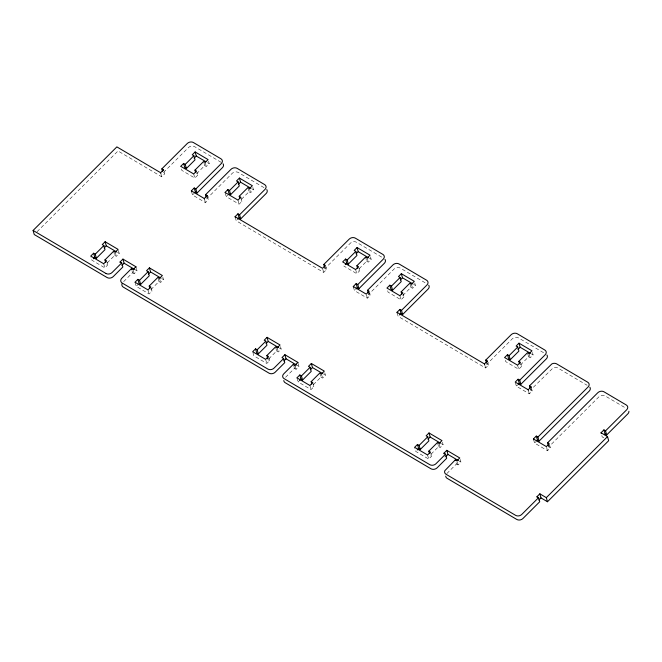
<?xml version="1.0" encoding="UTF-8"?>
<svg xmlns="http://www.w3.org/2000/svg" width="662" height="662" viewBox="0 0 662 662"><rect width="100%" height="100%" fill="white"/><g stroke="black" fill="none" stroke-linecap="round" stroke-linejoin="round"><path stroke-width="0.5" stroke-dasharray="3.31 2.48" d="M37.097 231.692L118.001 150.977L161.727 176.795L164.606 173.924L163.655 170.506M113.591 251.295L114.741 255.383L106.102 264.006L107.716 264.966L104.836 267.837L91.886 260.183L90.967 256.906M203.822 162.331L204.74 165.599L196.101 174.222L197.715 175.182L194.835 178.053L181.885 170.399L180.743 166.311M114.741 255.383L116.355 256.343L119.234 253.472L118.093 249.375M204.74 165.599L206.354 166.559L209.233 163.688L208.555 161.23M207.38 196.324L208.331 199.742L205.452 202.613L192.493 194.959L193.933 193.527M123.637 281.656L132.549 272.761L131.407 268.664M132.549 272.761L134.171 273.72L137.051 270.849L136.331 268.284M151.068 287.821L151.979 291.098L149.099 293.969L136.149 286.323L138.308 284.163M240.836 197.218L241.978 201.314L239.098 204.186L226.147 196.54L227.587 195.1M158.086 278.247L159.004 281.524L150.365 290.138L151.979 291.098M247.861 187.644L249.003 191.74L240.364 200.354L241.978 201.314M159.004 281.524L160.618 282.475L163.497 279.604L162.811 277.146M249.003 191.74L250.617 192.692L253.496 189.82L252.818 187.363M235.267 217.368L236.218 220.777L323.66 272.413L326.54 269.533L324.926 268.582L350.363 243.202A4.402 3.368 -15.6 0 1 356.479 242.242L382.231 257.444M268.755 358.903L276.675 351.001L275.764 347.724M365.532 257.121L366.674 261.217L358.034 269.839L359.656 270.791L356.777 273.663L343.818 266.016M252.909 352.523L253.819 355.8L266.778 363.446L269.657 360.575L268.507 356.479M276.675 351.001L278.297 351.961L281.176 349.081L280.489 346.623M366.674 261.217L368.295 262.177L371.175 259.297L370.488 256.839M285.57 377.274L294.482 368.378L293.58 365.134M353.475 287.167L354.427 290.577L367.385 298.223L370.265 295.351L368.643 294.4L394.089 269.02A4.402 3.368 -15.6 0 1 400.204 268.06L425.956 283.262M294.482 368.378L296.104 369.338L298.984 366.458L298.272 363.901M312.77 382.619L313.92 386.707L311.041 389.587L298.082 381.933L299.522 380.501M319.796 373.037L320.938 377.133L312.298 385.756L313.92 386.707M410.026 284.072L410.937 287.349L402.297 295.972L403.919 296.924L401.04 299.803L388.081 292.149L387.171 288.872M320.938 377.133L322.56 378.093L325.439 375.222L324.752 372.764M410.937 287.349L412.558 288.309L415.438 285.438L414.751 282.98M397.2 312.977L398.152 316.395L485.602 368.022L488.482 365.151L486.86 364.191L512.297 338.82A4.402 3.368 -15.6 0 1 518.42 337.852L544.172 353.061M437.466 442.522L438.608 446.618L429.969 455.233L431.591 456.192L428.711 459.064L415.753 451.418L414.611 447.322M527.697 353.558L528.607 356.835L519.968 365.449L521.59 366.409L518.71 369.28L505.751 361.634L504.609 357.538M438.608 446.618L440.23 447.57L443.11 444.698L442.423 442.241M528.607 356.835L530.229 357.786L533.109 354.915L532.422 352.457M531.247 387.551L532.198 390.969L529.319 393.84L516.368 386.194L517.808 384.754M446.825 473.57L456.424 463.996L455.282 459.9M532.198 390.969L530.585 390.009L552.993 368.014A4.402 3.368 -15.6 0 1 557.818 367.981L587.086 385.259M456.424 463.996L458.046 464.947L460.926 462.076L460.206 459.519M549.443 444.409L550.395 447.826L547.515 450.698L534.557 443.052L535.997 441.612M550.395 447.826L548.773 446.867L598.936 396.828A4.402 3.368 -15.6 0 1 605.051 395.868L625.731 408.073M221.182 162.356L194.545 146.625A4.402 3.368 -15.6 0 0 188.43 147.585L162.984 172.964L164.606 173.924M264.022 187.644L238.27 172.443A4.402 3.368 -15.6 0 0 232.147 173.403L206.71 198.782L208.331 199.742M207.512 162.67L209.233 163.688M251.775 188.802L253.496 189.82M369.446 258.279L371.175 259.297M413.709 284.412L415.438 285.438M531.379 353.897L533.109 354.915M603.81 437.822L602.188 436.862L601.717 435.157M117.513 252.454L119.234 253.472M161.776 278.586L163.497 279.604M279.447 348.063L281.176 349.081M323.71 374.195L325.439 375.222M441.38 443.681L443.11 444.698M133.807 268.938L137.051 270.849M295.748 364.547L298.984 366.458M457.682 460.164L460.926 462.076M268.036 359.623L269.657 360.575M529.087 353.69L530.229 357.786M548.302 445.162L548.773 446.867M530.105 388.304L530.585 390.009M546.564 447.289L547.515 450.698M520.448 362.313L521.59 366.409M528.367 390.431L529.319 393.84M517.568 365.184L518.71 369.28M533.605 439.634L534.557 443.052M515.417 382.777L516.368 386.194M487.762 362.594L488.482 365.151M486.38 362.486L486.86 364.191M484.65 364.613L485.602 368.022M411.416 284.213L412.558 288.309M457.086 461.538L458.046 464.947M402.769 292.836L403.919 296.924M399.889 295.707L401.04 299.803M444.897 456.614L445.087 457.301M439.088 443.474L440.23 447.57M430.449 452.096L431.591 456.192M427.569 454.968L428.711 459.064M367.153 258.081L368.295 262.177M369.313 291.942L370.265 295.351M368.171 292.687L368.643 294.4M366.434 294.813L367.385 298.223M358.514 266.695L359.656 270.791M355.626 269.575L356.777 273.663M325.588 266.124L326.54 269.533M324.446 266.877L324.926 268.582M322.708 268.995L323.66 272.413M321.418 373.997L322.56 378.093M309.89 385.491L311.041 389.587M249.475 188.596L250.617 192.692M295.153 365.921L296.104 369.338M296.94 377.837L298.082 381.933M237.956 200.09L239.098 204.186M277.155 347.864L278.297 351.961M225.006 192.443L226.147 196.54M265.627 359.358L266.778 363.446M205.212 162.463L206.354 166.559M196.573 171.086L197.715 175.182M204.492 199.196L205.452 202.613M193.693 173.957L194.835 178.053M191.541 191.55L192.493 194.959M160.775 173.386L161.727 176.795M159.476 278.379L160.618 282.475M147.957 289.873L149.099 293.969M133.219 270.303L134.171 273.72M134.998 282.227L136.149 286.323M115.213 252.247L116.355 256.343M106.574 260.869L107.716 264.966M103.694 263.741L104.836 267.837"/><path stroke-width="0.99" d="M136.099 267.431L135.909 266.753L122.95 259.099L120.07 261.978L121.692 262.93L122.834 267.026L113.235 276.6A4.402 3.368 -15.6 0 1 107.12 277.56L34.242 234.538L33.1 230.442L116.86 146.881L160.585 172.699L160.775 173.386M162.604 171.599L161.842 168.868L187.28 143.489A4.402 3.368 -15.6 0 1 193.403 142.529L220.934 158.789A4.402 3.368 -15.6 0 1 221.29 163.572L195.853 188.951L196.995 193.047L222.432 167.668A4.402 3.368 -15.6 0 0 223.061 163.787M160.585 172.699L163.464 169.828L161.842 168.868M93.623 253.215L90.735 256.095L103.694 263.741L106.574 260.869L104.952 259.909L113.591 251.295L115.213 252.247L118.093 249.375L105.142 241.729L102.262 244.601L103.876 245.552L105.018 249.648L96.379 258.271L94.765 257.311L93.623 253.215L95.237 254.175L96.379 258.271M183.622 163.431L180.743 166.311L193.693 173.957L196.573 171.086L194.951 170.126L203.598 161.511L205.212 162.463L208.091 159.592L195.141 151.946L192.261 154.817L193.875 155.769L195.025 159.865L186.378 168.487L184.764 167.527L183.622 163.431L185.236 164.391L186.378 168.487M95.237 254.175L103.876 245.552M185.236 164.391L193.875 155.769M93.325 258.751L94.765 257.311M104.124 247.977L106.284 245.817L105.142 241.729M194.123 158.193L196.283 156.033L195.141 151.946M191.541 191.55L191.351 190.863L194.231 187.991L195.853 188.951M121.692 262.93L112.093 272.512A4.402 3.368 -15.6 0 1 105.97 273.464M121.932 265.354L124.092 263.195L122.95 259.099M194.653 192.808L195.373 192.088L194.231 187.991M135.909 266.753L133.029 269.624L131.407 268.664L121.808 278.247A4.402 3.368 -15.6 0 0 122.164 283.03L267.911 369.082A4.402 3.368 -15.6 0 0 274.027 368.122L283.626 358.547L282.004 357.588L284.883 354.716L297.842 362.362L298.032 363.049M206.23 197.077L205.568 194.686L231.005 169.306A4.402 3.368 -15.6 0 1 237.12 168.347L264.651 184.599A4.402 3.368 -15.6 0 1 265.015 189.39L239.57 214.769L240.72 218.857L266.157 193.486A4.402 3.368 -15.6 0 0 266.786 189.605M204.492 199.196L204.301 198.517L207.181 195.646L205.568 194.686M137.878 279.356L134.998 282.227L147.957 289.873L150.837 287.002L149.215 286.042L157.854 277.428L159.476 278.379L162.356 275.508L149.405 267.862L146.525 270.733L148.139 271.693L149.281 275.781L140.642 284.403L139.028 283.444L137.878 279.356L139.5 280.307L140.642 284.403M227.885 189.572L225.006 192.443L237.956 200.09L240.836 197.218L239.214 196.258L247.861 187.644L249.475 188.596L252.354 185.724L239.404 178.078L236.524 180.949L238.138 181.909L239.288 185.997L230.641 194.62L229.027 193.66L227.885 189.572L229.499 190.524L230.641 194.62M139.5 280.307L148.139 271.693M229.499 190.524L238.138 181.909M148.387 274.109L150.547 271.958L149.405 267.862M238.386 184.326L240.546 182.174L239.404 178.078M235.267 217.368L235.076 216.681L237.956 213.809L239.57 214.769M237.658 219.337L239.098 217.906L237.956 213.809M324.546 267.216L323.776 264.486L349.222 239.106A4.402 3.368 -15.6 0 1 355.337 238.146L382.868 254.398A4.402 3.368 -15.6 0 1 383.224 259.19L357.786 284.561L358.928 288.657L384.365 263.277A4.402 3.368 -15.6 0 0 385.003 259.405M255.557 348.833L252.677 351.704L265.627 359.358L268.507 356.479L266.894 355.527L275.533 346.905L277.155 347.864L280.034 344.993L267.076 337.339L264.196 340.21L265.818 341.17L266.96 345.266L258.321 353.88L256.699 352.929L255.557 348.833L257.179 349.784L258.321 353.88M345.556 259.049L342.676 261.92L355.626 269.575L358.514 266.695L356.892 265.743L365.532 257.121L367.153 258.081L370.033 255.209L357.075 247.555L354.195 250.426L355.817 251.386L356.959 255.482L348.32 264.097L346.698 263.145L345.556 259.049L347.178 260.009L348.32 264.097M257.179 349.784L265.818 341.17M347.178 260.009L355.817 251.386M266.058 343.586L268.218 341.435L267.076 337.339M345.258 264.577L346.698 263.145M356.057 253.803L358.216 251.651L357.075 247.555M353.475 287.167L353.285 286.481L356.164 283.609L357.786 284.561M283.874 360.964L286.034 358.812L284.883 354.716M355.866 289.137L357.306 287.705L356.164 283.609M295.153 365.921L293.34 364.282L283.741 373.856A4.402 3.368 -15.6 0 0 284.106 378.647L429.845 464.699A4.402 3.368 -15.6 0 0 435.968 463.739L445.567 454.157L443.945 453.205L446.825 450.334L459.776 457.98L456.896 460.851L455.282 459.9L444.847 470.665A4.402 3.368 -15.6 0 0 446.039 474.257L515.673 515.375A4.402 3.368 -15.6 0 0 521.788 514.415L538.587 497.65L536.973 496.699L539.853 493.827L546.324 497.65L547.474 501.746L608.668 440.693L607.526 436.597L601.046 432.774L603.926 429.895L605.548 430.854L606.69 434.951L627.808 413.882A4.402 3.368 -15.6 0 0 628.9 411.292M368.262 293.034L367.501 290.304L392.938 264.924A4.402 3.368 -15.6 0 1 399.062 263.964L426.593 280.216A4.402 3.368 -15.6 0 1 426.949 284.999L401.511 310.379L402.653 314.475L428.091 289.095A4.402 3.368 -15.6 0 0 428.719 285.214M294.962 365.242L297.842 362.362M299.82 374.965L296.94 377.837L309.89 385.491L312.77 382.619L311.157 381.66L319.796 373.037L321.418 373.997L324.297 371.125L311.339 363.471L308.459 366.351L310.081 367.302L311.223 371.399L302.584 380.021L300.962 379.061L299.82 374.965L301.442 375.925L302.584 380.021M389.819 285.181L386.939 288.053L399.889 295.707L402.769 292.836L401.155 291.876L409.795 283.253L411.416 284.213L414.296 281.342L401.338 273.687L398.458 276.567L400.08 277.519L401.222 281.615L392.583 290.237L390.961 289.277L389.819 285.181L391.441 286.141L392.583 290.237M301.442 375.925L310.081 367.302M391.441 286.141L400.08 277.519M299.522 380.501L300.962 379.061M310.321 369.727L312.481 367.567L311.339 363.471M400.32 279.943L402.479 277.783L401.338 273.687M397.2 312.977L397.01 312.298L399.889 309.427L401.511 310.379M399.591 314.955L401.031 313.523L399.889 309.427M486.38 362.486L485.718 360.103L511.155 334.724A4.402 3.368 -15.6 0 1 517.279 333.764L544.801 350.016A4.402 3.368 -15.6 0 1 545.165 354.799L519.72 380.178L520.87 384.274L546.307 358.895A4.402 3.368 -15.6 0 0 546.936 355.014M484.65 364.613L484.452 363.926L487.34 361.055L485.718 360.103M417.49 444.45L414.611 447.322L427.569 454.968L430.449 452.096L428.827 451.136L437.466 442.522L439.088 443.474L441.968 440.602L429.009 432.956L426.129 435.828L427.751 436.779L428.893 440.875L420.254 449.498L418.632 448.538L417.49 444.45L419.112 445.402L420.254 449.498M507.489 354.667L504.609 357.538L517.568 365.184L520.448 362.313L518.826 361.353L527.465 352.738L529.087 353.69L531.967 350.819L519.008 343.173L516.128 346.044L517.75 347.004L518.892 351.092L510.253 359.714L508.639 358.754L507.489 354.667L509.111 355.618L510.253 359.714M419.112 445.402L427.751 436.779M509.111 355.618L517.75 347.004M417.192 449.978L418.632 448.538M428 439.204L430.159 437.052L429.009 432.956M517.998 349.42L520.158 347.269L519.008 343.173M519.72 380.178L518.106 379.227L515.226 382.098L528.177 389.744L528.367 390.431M445.807 456.581L447.967 454.43L446.825 450.334M518.528 384.034L519.248 383.315L518.106 379.227M530.105 388.304L529.443 385.913L551.843 363.926A4.402 3.368 -15.6 0 1 556.676 363.885L587.715 382.214A4.402 3.368 -15.6 0 1 588.079 386.997L537.916 437.036L539.058 441.132L589.221 391.093A4.402 3.368 -15.6 0 0 589.85 387.212M528.177 389.744L531.056 386.873L529.443 385.913M533.605 439.634L533.415 438.956L536.294 436.084L537.916 437.036M536.716 440.892L537.436 440.172L536.294 436.084M548.393 445.501L547.631 442.77L597.794 392.732A4.402 3.368 -15.6 0 1 603.909 391.772L626.31 405.003A4.402 3.368 -15.6 0 1 626.666 409.786L605.548 430.854M538.835 500.075L540.995 497.915L539.853 493.827M604.356 434.711L605.076 433.991L603.926 429.895M546.324 497.65L607.526 436.597M196.283 156.033L205.783 161.644M240.546 182.174L250.906 188.289M358.216 251.651L368.585 257.775M402.479 277.783L412.848 283.907M520.158 347.269L530.519 353.384M323.776 264.486L325.398 265.445L322.518 268.317L235.076 216.681M367.501 290.304L369.123 291.255L366.243 294.127L353.285 286.481M195.373 192.088L196.995 193.047M239.098 217.906L240.72 218.857M357.306 287.705L358.928 288.657M401.031 313.523L402.653 314.475M519.248 383.315L520.87 384.274M605.076 433.991L606.69 434.951M191.351 190.863L204.301 198.517M397.01 312.298L484.452 363.926M547.631 442.77L549.253 443.73L546.373 446.602L533.415 438.956M537.436 440.172L539.058 441.132M540.995 497.915L547.474 501.746M106.284 245.817L116.644 251.941M150.547 271.958L160.907 278.073M268.218 341.435L278.586 347.558M312.481 367.567L322.849 373.691M430.159 437.052L440.52 443.168M124.092 263.195L134.46 269.318M286.034 358.812L296.394 364.928M447.967 454.43L458.327 460.545M33.1 230.442L105.97 273.472M601.046 432.774L601.237 433.453M531.056 386.873L531.247 387.551M518.826 361.353L519.513 363.81M538.587 497.65L539.729 501.746L522.93 518.512A4.402 3.368 -15.6 0 1 516.815 519.463L447.181 478.353A4.402 3.368 -15.6 0 1 445.733 476.16M536.973 496.699L537.163 497.377M487.34 361.055L487.53 361.742M455.282 459.9L455.473 460.578M401.155 291.876L401.842 294.333M445.567 454.157L446.709 458.253L437.11 467.835A4.402 3.368 -15.6 0 1 430.987 468.795L285.248 382.744A4.402 3.368 -15.6 0 1 283.799 380.542M443.945 453.205L444.136 453.884M428.827 451.136L429.514 453.594M356.892 265.743L357.579 268.201M311.157 381.66L311.843 384.117M293.34 364.282L293.531 364.969M239.214 196.258L239.901 198.716M283.626 358.547L284.768 362.644L275.169 372.218A4.402 3.368 -15.6 0 1 269.053 373.178L123.306 287.126A4.402 3.368 -15.6 0 1 122.114 283.535M266.894 355.527L267.804 358.804M207.181 195.646L207.38 196.324M194.951 170.126L195.638 172.583M163.464 169.828L163.655 170.506M149.215 286.042L149.902 288.5M131.407 268.664L131.597 269.351M120.07 261.978L120.261 262.657M104.952 259.909L105.639 262.367"/></g></svg>
